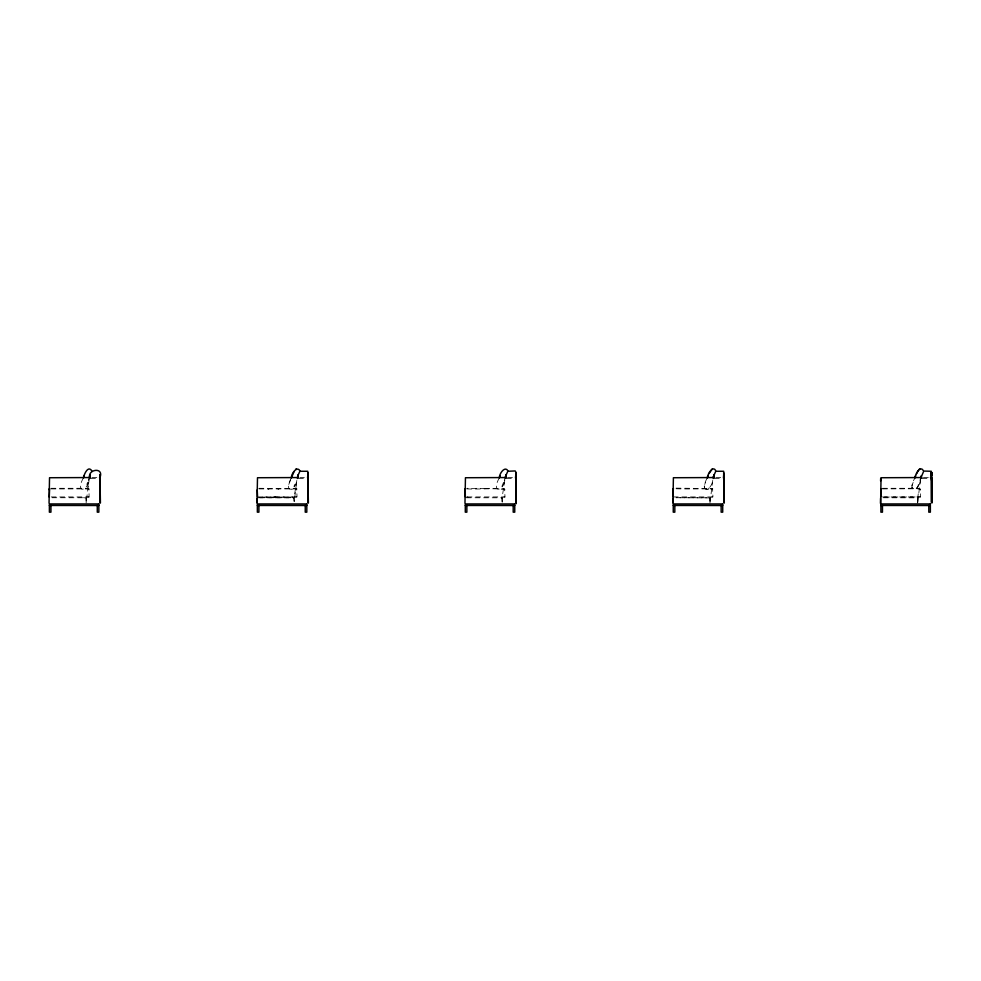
<?xml version="1.0" encoding="UTF-8"?>
<svg xmlns="http://www.w3.org/2000/svg" width="981" height="981" viewBox="0 0 981 981"><rect width="100%" height="100%" fill="white"/><g stroke="black" fill="none" stroke-linecap="round" stroke-linejoin="round"><path stroke-width="0.74" stroke-dasharray="4.91 3.68" d="M86.169 503.094L86.12 498.115L85.237 497.759L52.14 497.735M502.088 501.659L501.855 497.808L466.171 497.759M710.036 503.094L709.803 497.808L676.019 497.735L709.925 497.919M917.811 501.23L920.399 480.396M919.847 480.371L920.73 478.225C919.528 492.621 906.285 492.989 914.856 478.078M917.873 496.754L918.265 493.762M294.68 493.762L296.838 480.396L294.251 501.23M89.394 477.772L86.279 501.23M87.714 487.324L88.879 480.396M504.798 480.396L502.247 496.754L502.198 502.517M712.746 480.396L710.158 501.23M919.847 483.658L920.472 480.187M707.203 478.078C698.644 493.051 711.875 492.67 713.077 478.225M704.284 485.877L704.432 488.072M291.283 478.078C282.761 493.051 295.943 492.67 297.169 478.225M911.913 485.877L913.152 482.431M83.336 478.078C74.814 493.075 87.971 492.658 89.185 478.225L88.327 480.371M499.231 478.078C490.708 493.038 503.915 492.67 505.129 478.225L504.259 480.383M288.794 484.418L290.572 480.065M704.701 484.418L705.486 482.419M86.794 484.418L87.665 482.284M503.572 482.284L501.916 486.318M293.957 486.318L294.778 484.43M918.326 484.418C918.375 488.428 914.084 491.334 911.692 487.385M709.312 487.716L708.282 489.261M292.694 489.041L291.627 489.347M87.689 497.097L89.063 496.938L49.418 496.938M485.239 488.673L466.87 488.293M484.737 488.599L504.639 488.599L504.982 497.097M258.91 488.293L296.691 488.599L297.022 496.938L295.649 497.097M676.093 488.133L712.598 488.599L712.929 496.938L711.568 497.097M882.471 488.293L918.903 488.293L920.546 489.102L920.583 496.938L881.122 497.06M475.466 488.599L476.815 488.293M50.951 488.293L87.37 488.293L89.026 488.979L89.063 497.097M50.951 488.894C63.189 489.016 79.056 488.796 89.026 488.979M258.91 488.894C271.148 489.016 287.016 488.796 296.985 488.979M466.87 488.894C478.753 489.519 496.705 487.765 504.982 489.813M882.471 488.894L917.615 488.759L920.583 489.813M503.609 497.097L504.982 496.938L465.337 496.938M466.551 497.06L467.925 497.085M676.093 488.759C687.914 489.212 703.352 488.685 712.893 488.979M273.478 497.06L281.142 497.06M258.224 497.772L293.895 497.808L294.141 501.916M707.939 489.335L707.105 489.311M292.951 497.06L261.387 497.06M91.907 477.551L98.934 477.588M299.867 477.551L304.343 477.551M507.533 477.551L514.853 477.588M715.774 477.551L722.813 477.588M923.428 477.551L930.454 477.588M90.51 478.385L98.591 478.385M298.469 478.385L306.562 478.385M506.429 478.385L514.51 478.385M714.376 478.385L722.47 478.385M922.03 478.385L930.123 478.385M257.39 496.938L297.022 496.938M673.297 496.938L712.929 496.938M882.459 496.938L920.583 496.938M260.112 497.735L291.406 497.735M883.305 497.759L917.443 497.833L917.689 501.916M268.034 489.176L268.831 489.188M277.991 489.176L278.788 489.188M83.446 497.735L86.058 497.919M501.156 497.759L502.088 498.385M293.196 497.759L294.018 497.919M706.651 489.237L705.707 488.894M709.986 498.115L710.036 501.168M294.079 498.115L294.128 501.168M86.12 498.115L86.169 500.96M917.824 497.355L917.824 502.517M917.676 498.385L917.676 503.535"/><path stroke-width="1.47" d="M931.521 480.347L931.509 502.517L931.325 471.272L923.771 471.052L920.926 477.772M297.856 478.311L297.795 475.822L299.879 471.272L307.764 471.272L307.973 502.517M515.908 480.347L515.908 472.168L515.197 470.941L507.827 471.272L505.755 475.797L505.816 478.311M713.763 478.311L713.702 475.822L715.787 471.272L723.671 471.272L723.88 502.517M880.607 498.385L880.595 503.535L881.048 477.735L921.944 477.551M307.973 472.854L307.924 480.187L307.973 472.854L307.568 478.066M515.92 472.854L515.871 480.187L515.92 472.854L515.515 478.066M723.475 478.066L723.88 472.854M931.509 475.822L931.509 472.168L931.484 480.187L931.533 472.854M100.001 502.517L100.001 474.73L99.952 477.563C104.378 466.453 86.5 469.372 89.896 478.311M723.868 475.993L723.88 474.73L723.806 476.901L723.88 474.73M99.988 475.895L100.001 474.73L99.596 478.066M880.595 480.997L880.668 478.483M931.509 475.895L931.509 472.168L931.533 473.713M100.43 503.045L99.976 477.735M308.39 503.045L307.936 477.735M724.297 503.045L723.843 477.735M49.602 488.599L49.258 497.097M465.337 489.176L465.178 489.813L465.521 488.599M673.297 489.176L673.125 489.813L673.469 488.599M673.125 489.789L673.297 489.2M99.927 476.901L99.988 475.822M49.295 489.102L49.258 489.813L49.295 488.979M465.178 489.813L465.215 488.979L465.337 496.938M880.938 496.938L880.938 488.673M673.174 488.979L673.297 496.938M880.779 489.813L880.938 489.176M84.219 475.846L83.336 478.078C83.986 474.375 88.351 464.454 92.055 471.309M516.276 503.658L515.896 477.735M89.59 478.066L89.614 476.791M505.509 478.066L505.534 476.791M713.457 478.066L713.481 476.791M89.798 475.993L90.154 474.73L89.394 477.772M921.318 475.993L921.049 477.207M89.455 477.563L89.835 475.822M505.374 477.563L506.061 474.73L505.313 477.772M713.322 477.563L714.021 474.73L713.273 477.772M920.975 477.563L921.355 475.822M297.366 477.772L298.114 474.73M500.114 475.846L499.255 478.078C499.354 473.026 505.215 465.668 507.913 470.88M915.714 475.846L914.856 478.078C915.702 472.45 920.877 465.717 923.28 470.549M708.074 475.846L707.191 478.078C708.049 472.425 713.273 465.693 715.64 470.524M931.325 477.588L930.748 478.311M709.03 473.627L712.292 468.857M916.671 473.627L918.29 470.451M293.981 471.751L291.283 478.078C291.406 473.038 297.255 465.668 299.953 470.88M918.841 469.629L919.933 468.881M295.686 469.176L296.385 468.857M90.411 477.551L49.528 477.735L49.05 503.094M298.383 477.551L257.488 477.735L257.01 503.094L257.01 498.789M506.331 477.551L465.448 477.735L464.969 503.094M714.291 477.551L673.395 477.735L672.917 503.094L672.917 498.789M257.562 496.938L257.218 489.813M930.454 477.588L931.742 478.017L931.95 479.402L931.95 503.045M921.417 478.311L921.073 477.526M931.742 478.017L931.95 479.402M515.92 477.882L515.92 502.517M307.973 474.73L307.887 476.901L307.973 474.73M515.92 474.73L515.847 476.901L515.92 474.73M98.848 503.94L49.369 503.94L49.381 512.18L50.938 512.18L50.938 505.46L49.369 505.46L98.848 505.509L97.278 505.46L97.278 512.18L98.848 512.18L98.848 503.94M306.808 503.94L257.341 503.94L257.341 512.18L258.91 512.18L258.91 505.46L257.341 505.46L306.808 505.509L305.238 505.46L305.238 512.18L306.808 512.18L306.808 503.94M514.755 503.94L465.288 503.94L465.288 512.18L466.858 512.18L466.858 505.46L465.288 505.46L514.755 505.509L513.198 505.46L513.198 512.18L514.755 512.18L514.755 503.94M722.715 503.94L673.248 503.94L673.248 512.18L674.818 512.18L674.818 505.46L673.248 505.46L722.715 505.509L721.145 505.46L721.145 512.18L722.715 512.18L722.715 503.94M930.368 503.94L880.901 503.94L880.901 512.18L882.459 512.18L882.459 505.46L880.901 505.46L930.368 505.509L928.799 505.46L928.799 512.18L930.368 512.18L930.368 503.94"/></g></svg>
